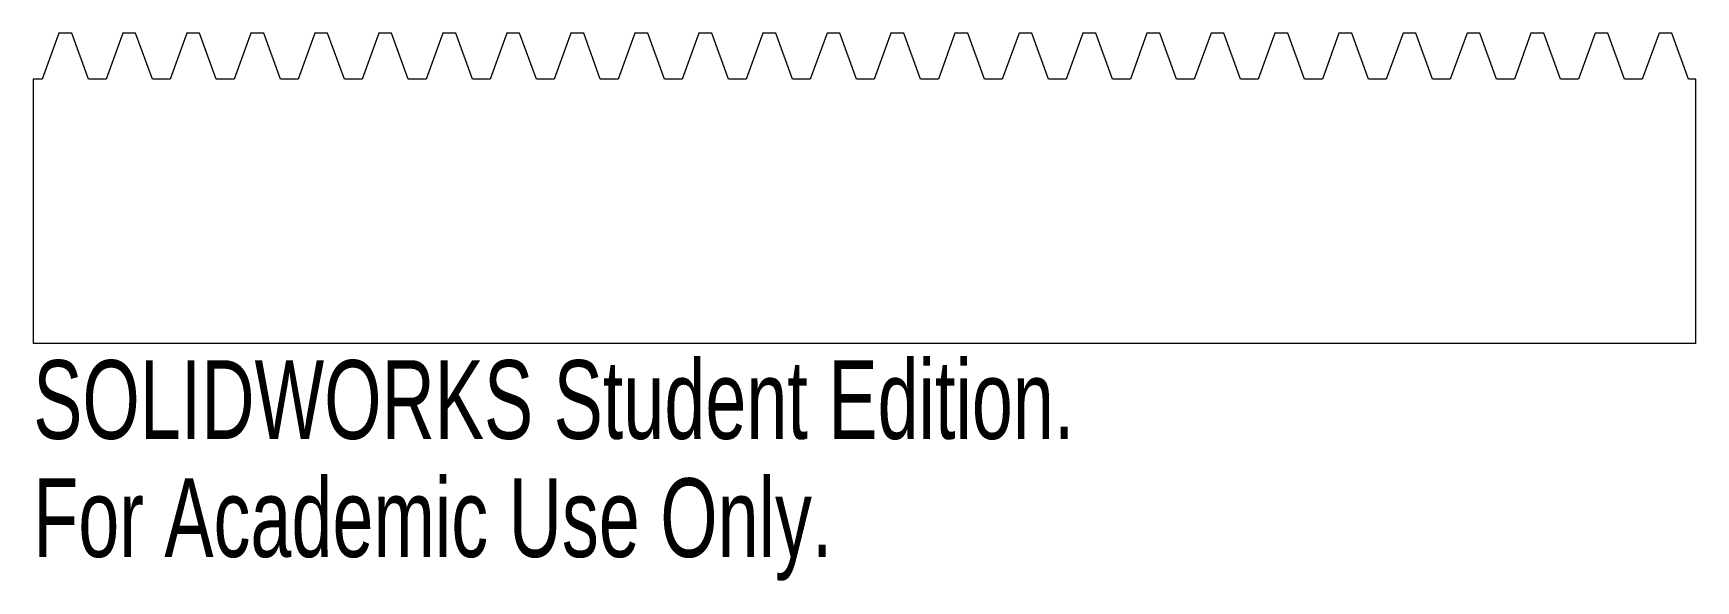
# Model space of a CAD drawing. Header units: millimetres. Extents: x 0 to 102, y 8 to 41.
import ezdxf

# ---------------------------------------------------------------- set-up
doc = ezdxf.new("R2010")
doc.units = ezdxf.units.MM
doc.styles.add('SLDTEXTSTYLE0', font='TXT', dxfattribs={"width": 0.7})

msp = doc.modelspace()

# ---------------------------------------------------------------- linework, layer by layer
at = {"color": 7, "linetype": 'Continuous', "lineweight": 15}
for p, q in [((1.57, 41.25), (0.55, 38.44)), ((2.36, 41.25), (1.57, 41.25)), ((3.38, 38.44), (2.36, 41.25)), ((5.5, 41.25), (4.48, 38.44)), ((6.28, 41.25), (5.5, 41.25)), ((7.31, 38.44), (6.28, 41.25)), ((9.43, 41.25), (8.4, 38.44)), ((10.21, 41.25), (9.43, 41.25)), ((11.23, 38.44), (10.21, 41.25)), ((13.35, 41.25), (12.33, 38.44)), ((14.14, 41.25), (13.35, 41.25)), ((15.16, 38.44), (14.14, 41.25)), ((17.28, 41.25), (16.26, 38.44)), ((18.06, 41.25), (17.28, 41.25)), ((19.09, 38.44), (18.06, 41.25)), ((21.21, 41.25), (20.18, 38.44)), ((21.99, 41.25), (21.21, 41.25)), ((23.01, 38.44), (21.99, 41.25)), ((25.13, 41.25), (24.11, 38.44)), ((25.92, 41.25), (25.13, 41.25)), ((26.94, 38.44), (25.92, 41.25)), ((29.06, 41.25), (28.04, 38.44)), ((29.84, 41.25), (29.06, 41.25)), ((30.87, 38.44), (29.84, 41.25)), ((32.99, 41.25), (31.96, 38.44)), ((33.77, 41.25), (32.99, 41.25)), ((34.79, 38.44), (33.77, 41.25)), ((36.91, 41.25), (35.89, 38.44)), ((37.7, 41.25), (36.91, 41.25)), ((38.72, 38.44), (37.7, 41.25)), ((40.84, 41.25), (39.82, 38.44)), ((41.63, 41.25), (40.84, 41.25)), ((42.65, 38.44), (41.63, 41.25)), ((44.77, 41.25), (43.74, 38.44)), ((45.55, 41.25), (44.77, 41.25)), ((46.58, 38.44), (45.55, 41.25)), ((48.7, 41.25), (47.67, 38.44)), ((49.48, 41.25), (48.7, 41.25)), ((50.5, 38.44), (49.48, 41.25)), ((52.62, 41.25), (51.6, 38.44)), ((53.41, 41.25), (52.62, 41.25)), ((54.43, 38.44), (53.41, 41.25)), ((56.55, 41.25), (55.53, 38.44)), ((57.33, 41.25), (56.55, 41.25)), ((58.36, 38.44), (57.33, 41.25)), ((60.48, 41.25), (59.45, 38.44)), ((61.26, 41.25), (60.48, 41.25)), ((62.28, 38.44), (61.26, 41.25)), ((64.4, 41.25), (63.38, 38.44)), ((65.19, 41.25), (64.4, 41.25)), ((66.21, 38.44), (65.19, 41.25)), ((68.33, 41.25), (67.31, 38.44)), ((69.11, 41.25), (68.33, 41.25)), ((70.14, 38.44), (69.11, 41.25)), ((72.26, 41.25), (71.23, 38.44)), ((73.04, 41.25), (72.26, 41.25)), ((74.06, 38.44), (73.04, 41.25)), ((76.18, 41.25), (75.16, 38.44)), ((76.97, 41.25), (76.18, 41.25)), ((77.99, 38.44), (76.97, 41.25)), ((80.11, 41.25), (79.09, 38.44)), ((80.9, 41.25), (80.11, 41.25)), ((81.92, 38.44), (80.9, 41.25)), ((84.04, 41.25), (83.01, 38.44)), ((84.82, 41.25), (84.04, 41.25)), ((85.85, 38.44), (84.82, 41.25)), ((87.97, 41.25), (86.94, 38.44)), ((88.75, 41.25), (87.97, 41.25)), ((89.77, 38.44), (88.75, 41.25)), ((91.89, 41.25), (90.87, 38.44)), ((92.68, 41.25), (91.89, 41.25)), ((93.7, 38.44), (92.68, 41.25)), ((95.82, 41.25), (94.8, 38.44)), ((96.6, 41.25), (95.82, 41.25)), ((97.63, 38.44), (96.6, 41.25)), ((99.75, 41.25), (98.72, 38.44)), ((100.53, 41.25), (99.75, 41.25)), ((101.55, 38.44), (100.53, 41.25)), ((0.55, 38.44), (0, 38.44)), ((0, 38.44), (0, 22.2)), ((4.48, 38.44), (3.38, 38.44)), ((8.4, 38.44), (7.31, 38.44)), ((12.33, 38.44), (11.23, 38.44)), ((16.26, 38.44), (15.16, 38.44)), ((20.18, 38.44), (19.09, 38.44)), ((24.11, 38.44), (23.01, 38.44)), ((28.04, 38.44), (26.94, 38.44)), ((31.96, 38.44), (30.87, 38.44)), ((35.89, 38.44), (34.79, 38.44)), ((39.82, 38.44), (38.72, 38.44)), ((43.74, 38.44), (42.65, 38.44)), ((47.67, 38.44), (46.58, 38.44)), ((51.6, 38.44), (50.5, 38.44)), ((55.53, 38.44), (54.43, 38.44)), ((59.45, 38.44), (58.36, 38.44)), ((63.38, 38.44), (62.28, 38.44)), ((67.31, 38.44), (66.21, 38.44)), ((71.23, 38.44), (70.14, 38.44)), ((75.16, 38.44), (74.06, 38.44)), ((79.09, 38.44), (77.99, 38.44)), ((83.01, 38.44), (81.92, 38.44)), ((86.94, 38.44), (85.85, 38.44)), ((90.87, 38.44), (89.77, 38.44)), ((94.8, 38.44), (93.7, 38.44)), ((98.72, 38.44), (97.63, 38.44)), ((102, 38.44), (101.55, 38.44)), ((102, 22.2), (102, 38.44)), ((102, 22.2), (0, 22.2))]:
    msp.add_line(p, q, dxfattribs=at)

# ---------------------------------------------------------------- texts
at = {"color": 7, "linetype": 'Continuous', "char_height": 4.8336, "attachment_point": 1, "style": 'SLDTEXTSTYLE0'}
for s, insert in [('SOLIDWORKS Student Edition.', (0, 21.18)), ('For Academic Use Only.', (0, 13.93))]:
    msp.add_mtext(s, dxfattribs=dict(at, insert=insert))

doc.saveas('drawing.dxf')
